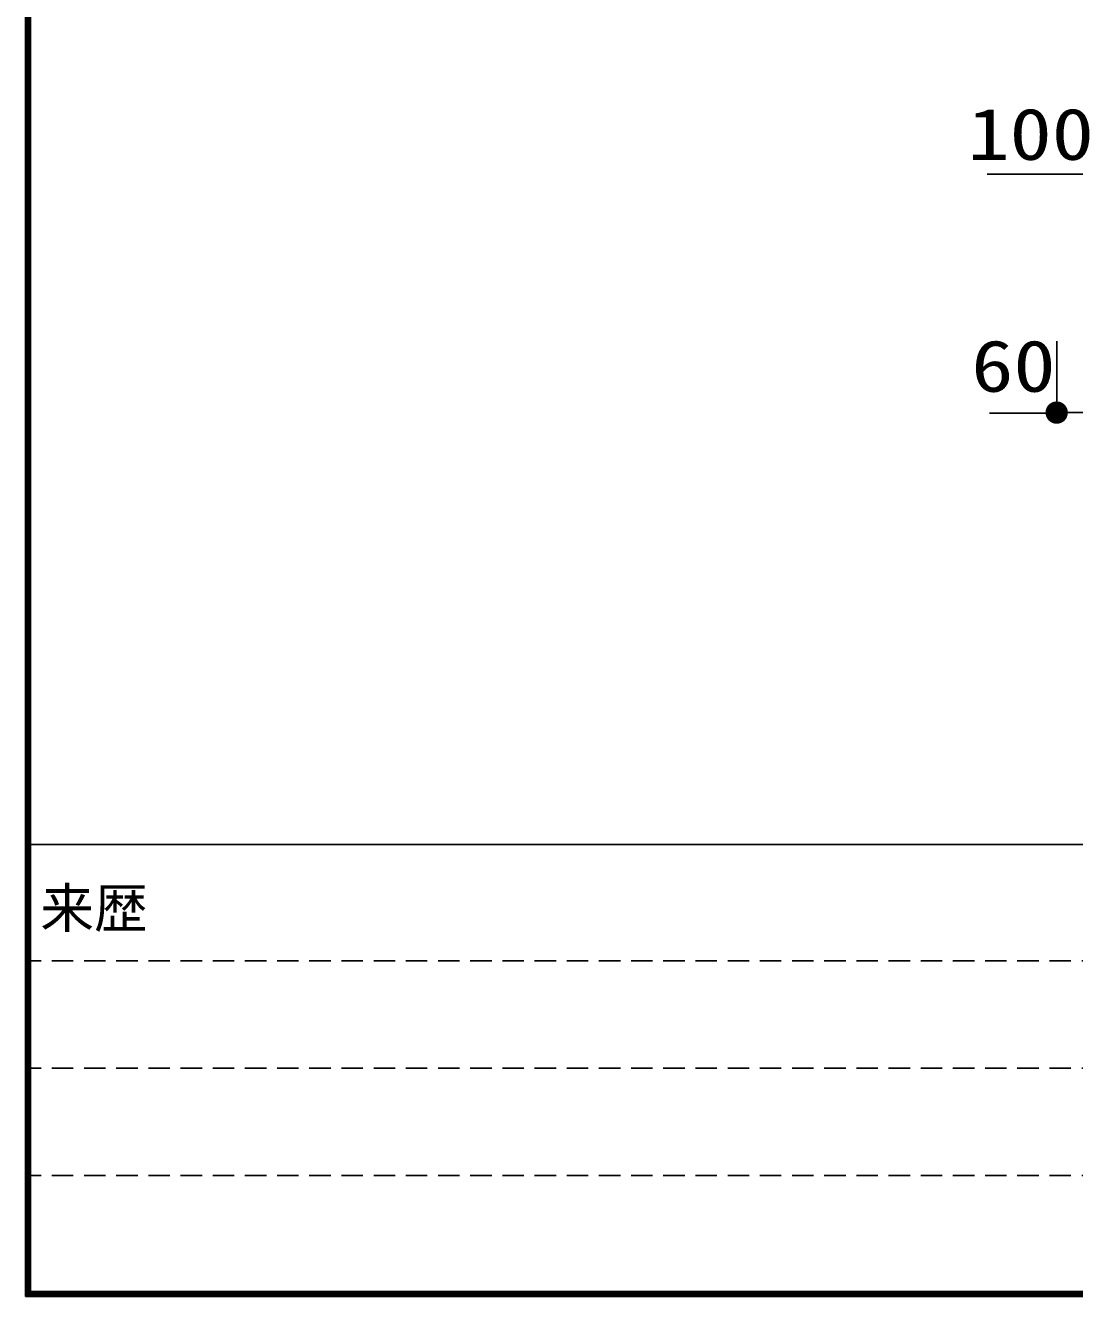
# Model space of a CAD drawing. Units: millimetres, scale not verified. Extents: x -8093 to 8093, y -5792 to 5792.
# Drawn here: x -8093 to -6333, y -5792 to -3660 of the extents above; entities that cross this region are included whole.
import ezdxf
from ezdxf.enums import TextEntityAlignment as Align

# ---------------------------------------------------------------- set-up
doc = ezdxf.new("R2010")
doc.units = ezdxf.units.MM
doc.header["$LTSCALE"] = 30
doc.linetypes.add('DASHED1', pattern=[1.8, 1.2, -0.6])
doc.layers.add('0-0_Axis_waku', color=7, linetype='Continuous', lineweight=25)
doc.layers.add('0-4_00クル-フ-6寸法', color=132, linetype='Continuous', lineweight=25)
doc.styles.add('ＭＳ ゴシック', font='')
doc.styles.get('ＭＳ ゴシック').set_extended_font_data('MS Gothic')

msp = doc.modelspace()

# ---------------------------------------------------------------- linework, layer by layer
at = {"layer": '0-0_Axis_waku'}
for p, q in [((-8093.4, 5792.4), (-8093.4, -5792.4)), ((-8092.8, 5791.8), (-8092.8, -5791.8)), ((-8092.2, 5791.2), (-8092.2, -5791.2)), ((-8091.6, 5790.6), (-8091.6, -5790.6)), ((-8091, 5790), (-8091, -5790)), ((-8090.4, 5789.4), (-8090.4, -5789.4)), ((-8089.8, 5788.8), (-8089.8, -5788.8)), ((-8089.2, 5788.2), (-8089.2, -5788.2)), ((-8088.6, 5787.6), (-8088.6, -5787.6)), ((-8088, 5787), (-8088, -5787)), ((-8087.4, 5786.4), (-8087.4, -5786.4)), ((-8086.8, 5785.8), (-8086.8, -5785.8)), ((-8086.2, 5785.2), (-8086.2, -5785.2)), ((-8085.6, 5784.6), (-8085.6, -5784.6)), ((-8085, 5784), (-8085, -5784)), ((-8085, -5034), (8085, -5034)), ((8093.4, -5792.4), (-8093.4, -5792.4)), ((8092.8, -5791.8), (-8092.8, -5791.8)), ((8092.2, -5791.2), (-8092.2, -5791.2)), ((8091.6, -5790.6), (-8091.6, -5790.6)), ((8091, -5790), (-8091, -5790)), ((8090.4, -5789.4), (-8090.4, -5789.4)), ((8089.8, -5788.8), (-8089.8, -5788.8)), ((8089.2, -5788.2), (-8089.2, -5788.2)), ((8088.6, -5787.6), (-8088.6, -5787.6)), ((8088, -5787), (-8088, -5787)), ((8087.4, -5786.4), (-8087.4, -5786.4)), ((8086.8, -5785.8), (-8086.8, -5785.8)), ((8086.2, -5785.2), (-8086.2, -5785.2)), ((8085.6, -5784.6), (-8085.6, -5784.6)), ((-8085, -5784), (8085, -5784))]:
    msp.add_line(p, q, dxfattribs=at)
at = {"layer": '0-0_Axis_waku', "linetype": 'DASHED1'}
for p, q in [((-75, -5229), (-8085, -5229)), ((-75, -5409), (-8085, -5409)), ((-75, -5589), (-8085, -5589))]:
    msp.add_line(p, q, dxfattribs=at)
at = {"layer": '0-4_00クル-フ-6寸法', "color": 4}
for p, q in [((-6300.51, -3909.43), (-6479.74, -3909.43)), ((-6362.91, -4189.37), (-6362.91, -4309.37)), ((-6362.91, -4310.43), (-6475.84, -4310.43)), ((-6302.91, -4309.37), (-6362.91, -4309.37))]:
    msp.add_line(p, q, dxfattribs=at)
at = {"layer": '0-4_00クル-フ-6寸法'}
for points in [[(-6362.91, -4309.37), (-6381.66, -4309.37), (-6381.51, -4307.02)], [(-6362.91, -4309.37), (-6381.51, -4307.02), (-6381.07, -4304.71)], [(-6362.91, -4309.37), (-6381.07, -4304.71), (-6380.34, -4302.47)], [(-6362.91, -4309.37), (-6380.34, -4302.47), (-6379.34, -4300.34)], [(-6362.91, -4309.37), (-6379.34, -4300.34), (-6378.08, -4298.35)], [(-6362.91, -4309.37), (-6378.08, -4298.35), (-6376.58, -4296.53)], [(-6362.91, -4309.37), (-6376.58, -4296.53), (-6374.86, -4294.92)], [(-6362.91, -4309.37), (-6374.86, -4294.92), (-6372.95, -4293.54)], [(-6362.91, -4309.37), (-6372.95, -4293.54), (-6370.89, -4292.4)], [(-6362.91, -4309.37), (-6370.89, -4292.4), (-6368.7, -4291.54)], [(-6362.91, -4309.37), (-6368.7, -4291.54), (-6366.42, -4290.95)], [(-6362.91, -4309.37), (-6366.42, -4290.95), (-6364.08, -4290.66)], [(-6362.91, -4309.37), (-6364.08, -4290.66), (-6361.73, -4290.66)], [(-6362.91, -4309.37), (-6361.73, -4290.66), (-6359.39, -4290.95)], [(-6362.91, -4309.37), (-6359.39, -4290.95), (-6357.11, -4291.54)], [(-6362.91, -4309.37), (-6357.11, -4291.54), (-6354.92, -4292.4)], [(-6362.91, -4309.37), (-6354.92, -4292.4), (-6352.86, -4293.54)], [(-6362.91, -4309.37), (-6352.86, -4293.54), (-6350.96, -4294.92)], [(-6362.91, -4309.37), (-6350.96, -4294.92), (-6349.24, -4296.53)], [(-6362.91, -4309.37), (-6349.24, -4296.53), (-6347.74, -4298.35)], [(-6362.91, -4309.37), (-6347.74, -4298.35), (-6346.48, -4300.34)], [(-6362.91, -4309.37), (-6346.48, -4300.34), (-6345.47, -4302.47)], [(-6362.91, -4309.37), (-6345.47, -4302.47), (-6344.75, -4304.71)], [(-6362.91, -4309.37), (-6344.75, -4304.71), (-6344.31, -4307.02)], [(-6362.91, -4309.37), (-6344.31, -4307.02), (-6344.16, -4309.37)], [(-6362.91, -4309.37), (-6381.51, -4311.72), (-6381.66, -4309.37)], [(-6362.91, -4309.37), (-6381.07, -4314.03), (-6381.51, -4311.72)], [(-6362.91, -4309.37), (-6380.34, -4316.27), (-6381.07, -4314.03)], [(-6362.91, -4309.37), (-6379.34, -4318.4), (-6380.34, -4316.27)], [(-6362.91, -4309.37), (-6378.08, -4320.39), (-6379.34, -4318.4)], [(-6362.91, -4309.37), (-6376.58, -4322.2), (-6378.08, -4320.39)], [(-6362.91, -4309.37), (-6374.86, -4323.82), (-6376.58, -4322.2)], [(-6362.91, -4309.37), (-6372.95, -4325.2), (-6374.86, -4323.82)], [(-6362.91, -4309.37), (-6370.89, -4326.33), (-6372.95, -4325.2)], [(-6362.91, -4309.37), (-6368.7, -4327.2), (-6370.89, -4326.33)], [(-6362.91, -4309.37), (-6366.42, -4327.79), (-6368.7, -4327.2)], [(-6362.91, -4309.37), (-6364.08, -4328.08), (-6366.42, -4327.79)], [(-6362.91, -4309.37), (-6361.73, -4328.08), (-6364.08, -4328.08)], [(-6362.91, -4309.37), (-6359.39, -4327.79), (-6361.73, -4328.08)], [(-6362.91, -4309.37), (-6357.11, -4327.2), (-6359.39, -4327.79)], [(-6362.91, -4309.37), (-6354.92, -4326.33), (-6357.11, -4327.2)], [(-6362.91, -4309.37), (-6352.86, -4325.2), (-6354.92, -4326.33)], [(-6362.91, -4309.37), (-6350.96, -4323.82), (-6352.86, -4325.2)], [(-6362.91, -4309.37), (-6349.24, -4322.2), (-6350.96, -4323.82)], [(-6362.91, -4309.37), (-6347.74, -4320.39), (-6349.24, -4322.2)], [(-6362.91, -4309.37), (-6346.48, -4318.4), (-6347.74, -4320.39)], [(-6362.91, -4309.37), (-6345.47, -4316.27), (-6346.48, -4318.4)], [(-6362.91, -4309.37), (-6344.75, -4314.03), (-6345.47, -4316.27)], [(-6362.91, -4309.37), (-6344.31, -4311.72), (-6344.75, -4314.03)], [(-6362.91, -4309.37), (-6344.16, -4309.37), (-6344.31, -4311.72)]]:
    msp.add_solid(points, dxfattribs=at)

# ---------------------------------------------------------------- texts
at = {"layer": '0-0_Axis_waku', "style": 'ＭＳ ゴシック'}
msp.add_text('来歴', height=65.98, dxfattribs=at).set_placement((-8068.25, -5193.27), align=Align.BOTTOM_LEFT)
at = {"layer": '0-4_00クル-フ-6寸法', "color": 3, "style": 'ＭＳ ゴシック', "width": 1.2}
for s, p in [('100', (-6512.71, -3911.36)), ('60', (-6506.31, -4300.39))]:
    msp.add_text(s, height=86.66, dxfattribs=at).set_placement(p, align=Align.BOTTOM_LEFT)

doc.saveas('drawing.dxf')
